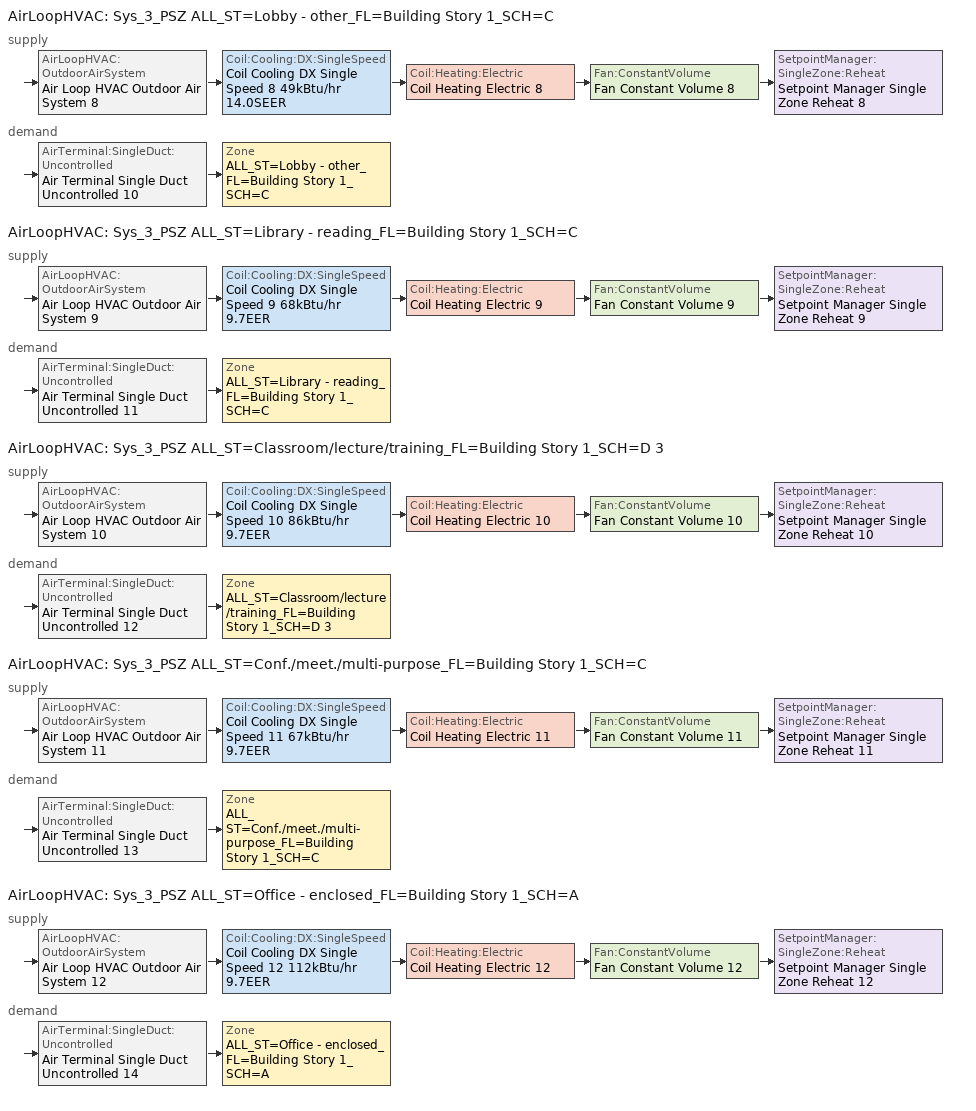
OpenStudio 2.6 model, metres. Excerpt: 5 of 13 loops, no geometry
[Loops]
AirLoopHVAC 'Sys_3_PSZ ALL_ST=Lobby - other_FL=Building Story 1_SCH=C'
 supply: AirLoopHVAC:OutdoorAirSystem 'Air Loop HVAC Outdoor Air System 8' > Coil:Cooling:DX:SingleSpeed 'Coil Cooling DX Single Speed 8 49kBtu/hr 14.0SEER' > Coil:Heating:Electric 'Coil Heating Electric 8' > Fan:ConstantVolume 'Fan Constant Volume 8' > SetpointManager:SingleZone:Reheat 'Setpoint Manager Single Zone Reheat 8'
 demand: AirTerminal:SingleDuct:Uncontrolled 'Air Terminal Single Duct Uncontrolled 10' > Zone 'ALL_ST=Lobby - other_FL=Building Story 1_SCH=C'
AirLoopHVAC 'Sys_3_PSZ ALL_ST=Library - reading_FL=Building Story 1_SCH=C'
 supply: AirLoopHVAC:OutdoorAirSystem 'Air Loop HVAC Outdoor Air System 9' > Coil:Cooling:DX:SingleSpeed 'Coil Cooling DX Single Speed 9 68kBtu/hr 9.7EER' > Coil:Heating:Electric 'Coil Heating Electric 9' > Fan:ConstantVolume 'Fan Constant Volume 9' > SetpointManager:SingleZone:Reheat 'Setpoint Manager Single Zone Reheat 9'
 demand: AirTerminal:SingleDuct:Uncontrolled 'Air Terminal Single Duct Uncontrolled 11' > Zone 'ALL_ST=Library - reading_FL=Building Story 1_SCH=C'
AirLoopHVAC 'Sys_3_PSZ ALL_ST=Classroom/lecture/training_FL=Building Story 1_SCH=D 3'
 supply: AirLoopHVAC:OutdoorAirSystem 'Air Loop HVAC Outdoor Air System 10' > Coil:Cooling:DX:SingleSpeed 'Coil Cooling DX Single Speed 10 86kBtu/hr 9.7EER' > Coil:Heating:Electric 'Coil Heating Electric 10' > Fan:ConstantVolume 'Fan Constant Volume 10' > SetpointManager:SingleZone:Reheat 'Setpoint Manager Single Zone Reheat 10'
 demand: AirTerminal:SingleDuct:Uncontrolled 'Air Terminal Single Duct Uncontrolled 12' > Zone 'ALL_ST=Classroom/lecture/training_FL=Building Story 1_SCH=D 3'
AirLoopHVAC 'Sys_3_PSZ ALL_ST=Conf./meet./multi-purpose_FL=Building Story 1_SCH=C'
 supply: AirLoopHVAC:OutdoorAirSystem 'Air Loop HVAC Outdoor Air System 11' > Coil:Cooling:DX:SingleSpeed 'Coil Cooling DX Single Speed 11 67kBtu/hr 9.7EER' > Coil:Heating:Electric 'Coil Heating Electric 11' > Fan:ConstantVolume 'Fan Constant Volume 11' > SetpointManager:SingleZone:Reheat 'Setpoint Manager Single Zone Reheat 11'
 demand: AirTerminal:SingleDuct:Uncontrolled 'Air Terminal Single Duct Uncontrolled 13' > Zone 'ALL_ST=Conf./meet./multi-purpose_FL=Building Story 1_SCH=C'
AirLoopHVAC 'Sys_3_PSZ ALL_ST=Office - enclosed_FL=Building Story 1_SCH=A'
 supply: AirLoopHVAC:OutdoorAirSystem 'Air Loop HVAC Outdoor Air System 12' > Coil:Cooling:DX:SingleSpeed 'Coil Cooling DX Single Speed 12 112kBtu/hr 9.7EER' > Coil:Heating:Electric 'Coil Heating Electric 12' > Fan:ConstantVolume 'Fan Constant Volume 12' > SetpointManager:SingleZone:Reheat 'Setpoint Manager Single Zone Reheat 12'
 demand: AirTerminal:SingleDuct:Uncontrolled 'Air Terminal Single Duct Uncontrolled 14' > Zone 'ALL_ST=Office - enclosed_FL=Building Story 1_SCH=A'
[Sizing:Zone] Zone Cooling Design Supply Air Temperature Input Method=SupplyAirTemperature; Zone Cooling Design Supply Air Temperature {C}=13; Zone Cooling Design Supply Air Temperature Difference {deltaC}=11.11; Zone Heating Design Supply Air Temperature Input Method=SupplyAirTemperature; Zone Heating Design Supply Air Temperature {C}=43; Zone Heating Design Supply Air Temperature Difference {deltaC}=11.11; Zone Cooling Design Supply Air Humidity Ratio {kg-H2O/kg-air}=0.0085; Zone Heating Design Supply Air Humidity Ratio {kg-H2O/kg-air}=0.008; Zone Heating Sizing Factor=1.3; Zone Cooling Sizing Factor=1.1; Cooling Design Air Flow Method=DesignDay; Heating Design Air Flow Method=DesignDay; Account for Dedicated Outdoor Air System=No; Dedicated Outdoor Air System Control Strategy=NeutralSupplyAir; Dedicated Outdoor Air Low Setpoint Temperature for Design {C}=autosize; Dedicated Outdoor Air High Setpoint Temperature for Design {C}=autosize
ALL_ST=Lobby - other_FL=Building Story 1_SCH=C; ALL_ST=Library - reading_FL=Building Story 1_SCH=C; ALL_ST=Classroom/lecture/training_FL=Building Story 1_SCH=D 3; ALL_ST=Conf./meet./multi-purpose_FL=Building Story 1_SCH=C; ALL_ST=Office - enclosed_FL=Building Story 1_SCH=A
[Zone equipment]
ALL_ST=Lobby - other_FL=Building Story 1_SCH=C: Air Terminal Single Duct Uncontrolled 10, Zone HVAC Baseboard Convective Electric 10
ALL_ST=Library - reading_FL=Building Story 1_SCH=C: Air Terminal Single Duct Uncontrolled 11, Zone HVAC Baseboard Convective Electric 11
ALL_ST=Classroom/lecture/training_FL=Building Story 1_SCH=D 3: Air Terminal Single Duct Uncontrolled 12, Zone HVAC Baseboard Convective Electric 12
ALL_ST=Conf./meet./multi-purpose_FL=Building Story 1_SCH=C: Air Terminal Single Duct Uncontrolled 13, Zone HVAC Baseboard Convective Electric 13
ALL_ST=Office - enclosed_FL=Building Story 1_SCH=A: Air Terminal Single Duct Uncontrolled 14, Zone HVAC Baseboard Convective Electric 14
[AirLoopHVAC] Design Supply Air Flow Rate {m3/s}=AutoSize
Name | Availability Schedule
Sys_3_PSZ ALL_ST=Lobby - other_FL=Building Story 1_SCH=C | Sys_3_PSZ ALL_ST=Lobby - other_FL=Building Story 1_SCH=C Occ Sch
Sys_3_PSZ ALL_ST=Library - reading_FL=Building Story 1_SCH=C | Sys_3_PSZ ALL_ST=Library - reading_FL=Building Story 1_SCH=C Occ Sch
Sys_3_PSZ ALL_ST=Classroom/lecture/training_FL=Building Story 1_SCH=D 3 | Sys_3_PSZ ALL_ST=Classroom/lecture/training_FL=Building Story 1_SCH=D 3 Occ Sch
Sys_3_PSZ ALL_ST=Conf./meet./multi-purpose_FL=Building Story 1_SCH=C | Sys_3_PSZ ALL_ST=Conf./meet./multi-purpose_FL=Building Story 1_SCH=C Occ Sch
Sys_3_PSZ ALL_ST=Office - enclosed_FL=Building Story 1_SCH=A | Sys_3_PSZ ALL_ST=Office - enclosed_FL=Building Story 1_SCH=A Occ Sch
[Sizing:System] Type of Load to Size On=Sensible; Design Outdoor Air Flow Rate {m3/s}=Autosize; Minimum System Air Flow Ratio=1; Preheat Design Temperature {C}=7; Preheat Design Humidity Ratio {kg-H2O/kg-Air}=0.008; Precool Design Temperature {C}=13; Precool Design Humidity Ratio {kg-H2O/kg-Air}=0.008; Central Cooling Design Supply Air Temperature {C}=13; Central Heating Design Supply Air Temperature {C}=43; Sizing Option=NonCoincident; 100% Outdoor Air in Cooling=No; 100% Outdoor Air in Heating=No; Central Cooling Design Supply Air Humidity Ratio {kg-H2O/kg-Air}=0.0085; Central Heating Design Supply Air Humidity Ratio {kg-H2O/kg-Air}=0.008; Cooling Design Air Flow Method=DesignDay; Cooling Design Air Flow Rate {m3/s}=0; Heating Design Air Flow Method=DesignDay; Heating Design Air Flow Rate {m3/s}=0; System Outdoor Air Method=ZoneSum; Zone Maximum Outdoor Air Fraction=1; Cooling Supply Air Flow Rate Per Floor Area {m3/s-m2}=0.00996765; Cooling Fraction of Autosized Cooling Supply Air Flow Rate=1; Cooling Supply Air Flow Rate Per Unit Cooling Capacity {m3/s-W}=3.94755e-05; Heating Supply Air Flow Rate Per Floor Area {m3/s-m2}=0.00996765; Heating Fraction of Autosized Heating Supply Air Flow Rate=1; Heating Fraction of Autosized Cooling Supply Air Flow Rate=1; Heating Supply Air Flow Rate Per Unit Heating Capacity {m3/s-W}=3.15882e-05; Cooling Design Capacity Method=CoolingDesignCapacity; Cooling Design Capacity {W}=autosize; Cooling Design Capacity Per Floor Area {W/m2}=234.7; Fraction of Autosized Cooling Design Capacity=1; Heating Design Capacity Method=HeatingDesignCapacity; Heating Design Capacity {W}=autosize; Heating Design Capacity Per Floor Area {W/m2}=157; Fraction of Autosized Heating Design Capacity=1; Central Cooling Capacity Control Method=OnOff
Sys_3_PSZ ALL_ST=Lobby - other_FL=Building Story 1_SCH=C; Sys_3_PSZ ALL_ST=Library - reading_FL=Building Story 1_SCH=C; Sys_3_PSZ ALL_ST=Classroom/lecture/training_FL=Building Story 1_SCH=D 3; Sys_3_PSZ ALL_ST=Conf./meet./multi-purpose_FL=Building Story 1_SCH=C; Sys_3_PSZ ALL_ST=Office - enclosed_FL=Building Story 1_SCH=A
[Fan:ConstantVolume] Availability Schedule=Always On Discrete; Fan Efficiency=0.39975; Pressure Rise {Pa}=640; Maximum Flow Rate {m3/s}=AutoSize; Motor Efficiency=0.615
Fan Constant Volume 8; Fan Constant Volume 9; Fan Constant Volume 10; Fan Constant Volume 11; Fan Constant Volume 12
[Coil:Heating:Electric] Availability Schedule=Always On Discrete
Coil Heating Electric 8; Coil Heating Electric 9; Coil Heating Electric 10; Coil Heating Electric 11; Coil Heating Electric 12
[Coil:Cooling:DX:SingleSpeed] Availability Schedule=Always On Discrete; Rated Total Cooling Capacity {W}=autosize; Rated Sensible Heat Ratio=autosize; Rated Air Flow Rate {m3/s}=autosize; Rated Evaporator Fan Power Per Volume Flow Rate {W/(m3/s)}=773.3; Total Cooling Capacity Function of Temperature Curve=DXCOOL-NECB2011-REF-CAPFT; Total Cooling Capacity Function of Flow Fraction Curve=DXCOOL-NECB2011-REF-CAPFFLOW; Energy Input Ratio Function of Temperature Curve=DXCOOL-NECB2011-REF-COOLEIRFT; Energy Input Ratio Function of Flow Fraction Curve=DXCOOL-NECB2011-REF-COOLEIRFFLOW; Part Load Fraction Correlation Curve=DXCOOL-NECB2011-REF-COOLPLFFPLR; Condenser Type=AirCooled; Evaporative Condenser Effectiveness=0; Evaporative Condenser Air Flow Rate {m3/s}=Autosize; Evaporative Condenser Pump Rated Power Consumption {W}=Autosize; Crankcase Heater Capacity {W}=0; Maximum Outdoor Dry-Bulb Temperature for Crankcase Heater Operation {C}=0; Basin Heater Capacity {W/K}=0; Basin Heater Setpoint Temperature {C}=10
Name | Rated COP {W/W}
Coil Cooling DX Single Speed 8 49kBtu/hr 14.0SEER | 3.8248
Coil Cooling DX Single Speed 9 68kBtu/hr 9.7EER | 3.33016
Coil Cooling DX Single Speed 10 86kBtu/hr 9.7EER | 3.34375
Coil Cooling DX Single Speed 11 67kBtu/hr 9.7EER | 3.3298
Coil Cooling DX Single Speed 12 112kBtu/hr 9.7EER | 3.36397
[Controller:OutdoorAir] Minimum Outdoor Air Flow Rate {m3/s}=autosize; Maximum Outdoor Air Flow Rate {m3/s}=Autosize; Economizer Control Action Type=ModulateFlow; Lockout Type=NoLockout; Minimum Limit Type=FixedMinimum; High Humidity Control=No; Heat Recovery Bypass Control Type=BypassWhenWithinEconomizerLimits
Name | Economizer Control Type | Economizer Maximum Limit Dry-Bulb Temperature {C} | Economizer Maximum Limit Enthalpy {J/kg} | Economizer Minimum Limit Dry-Bulb Temperature {C} | Minimum Outdoor Air Schedule | Controller Mechanical Ventilation
Controller Outdoor Air 8 | NoEconomizer | 28 | 64000 | -100 | Sys_3_PSZ ALL_ST=Lobby - other_FL=Building Story 1_SCH=C Occ Sch | Controller Mechanical Ventilation 8
Controller Outdoor Air 9 | NoEconomizer | 28 | 64000 | -100 | Sys_3_PSZ ALL_ST=Library - reading_FL=Building Story 1_SCH=C Occ Sch | Controller Mechanical Ventilation 9
Controller Outdoor Air 10 | DifferentialEnthalpy |  |  |  | Sys_3_PSZ ALL_ST=Classroom/lecture/training_FL=Building Story 1_SCH=D 3 Occ Sch | Controller Mechanical Ventilation 10
Controller Outdoor Air 11 | NoEconomizer | 28 | 64000 | -100 | Sys_3_PSZ ALL_ST=Conf./meet./multi-purpose_FL=Building Story 1_SCH=C Occ Sch | Controller Mechanical Ventilation 11
Controller Outdoor Air 12 | DifferentialEnthalpy |  |  |  | Sys_3_PSZ ALL_ST=Office - enclosed_FL=Building Story 1_SCH=A Occ Sch | Controller Mechanical Ventilation 12
[Controller:MechanicalVentilation] Availability Schedule=Always On Discrete; System Outdoor Air Method=ZoneSum
Controller Mechanical Ventilation 8; Controller Mechanical Ventilation 9; Controller Mechanical Ventilation 10; Controller Mechanical Ventilation 11; Controller Mechanical Ventilation 12
[AirLoopHVAC:OutdoorAirSystem]
Name | Controller
Air Loop HVAC Outdoor Air System 8 | Controller Outdoor Air 8
Air Loop HVAC Outdoor Air System 9 | Controller Outdoor Air 9
Air Loop HVAC Outdoor Air System 10 | Controller Outdoor Air 10
Air Loop HVAC Outdoor Air System 11 | Controller Outdoor Air 11
Air Loop HVAC Outdoor Air System 12 | Controller Outdoor Air 12
[SetpointManager:SingleZone:Reheat] Minimum Supply Air Temperature {C}=13; Maximum Supply Air Temperature {C}=43
Name | Control Zone
Setpoint Manager Single Zone Reheat 8 | ALL_ST=Lobby - other_FL=Building Story 1_SCH=C
Setpoint Manager Single Zone Reheat 9 | ALL_ST=Library - reading_FL=Building Story 1_SCH=C
Setpoint Manager Single Zone Reheat 10 | ALL_ST=Classroom/lecture/training_FL=Building Story 1_SCH=D 3
Setpoint Manager Single Zone Reheat 11 | ALL_ST=Conf./meet./multi-purpose_FL=Building Story 1_SCH=C
Setpoint Manager Single Zone Reheat 12 | ALL_ST=Office - enclosed_FL=Building Story 1_SCH=A
[AirTerminal:SingleDuct:Uncontrolled] Availability Schedule=Always On Discrete; Maximum Air Flow Rate {m3/s}=AutoSize
Air Terminal Single Duct Uncontrolled 10; Air Terminal Single Duct Uncontrolled 11; Air Terminal Single Duct Uncontrolled 12; Air Terminal Single Duct Uncontrolled 13; Air Terminal Single Duct Uncontrolled 14
[ZoneHVAC:Baseboard:Convective:Electric] Availability Schedule=Always On Discrete; Nominal Capacity {W}=autosize; Efficiency=1
Zone HVAC Baseboard Convective Electric 10; Zone HVAC Baseboard Convective Electric 11; Zone HVAC Baseboard Convective Electric 12; Zone HVAC Baseboard Convective Electric 13; Zone HVAC Baseboard Convective Electric 14
[Schedule:Ruleset]
Name | Default Day Schedule | Summer Design Day Schedule | Winter Design Day Schedule
Sys_3_PSZ ALL_ST=Classroom/lecture/training_FL=Building Story 1_SCH=D 3 Occ Sch | Sys_3_PSZ ALL_ST=Classroom/lecture/training_FL=Building Story 1_SCH=D 3 Occ Sch Default | Sys_3_PSZ ALL_ST=Classroom/lecture/training_FL=Building Story 1_SCH=D 3 Occ Sch Summer Design Day | Sys_3_PSZ ALL_ST=Classroom/lecture/training_FL=Building Story 1_SCH=D 3 Occ Sch Winter Design Day
Sys_3_PSZ ALL_ST=Conf./meet./multi-purpose_FL=Building Story 1_SCH=C Occ Sch | Sys_3_PSZ ALL_ST=Conf./meet./multi-purpose_FL=Building Story 1_SCH=C Occ Sch Default | Sys_3_PSZ ALL_ST=Conf./meet./multi-purpose_FL=Building Story 1_SCH=C Occ Sch Summer Design Day | Sys_3_PSZ ALL_ST=Conf./meet./multi-purpose_FL=Building Story 1_SCH=C Occ Sch Winter Design Day
Sys_3_PSZ ALL_ST=Library - reading_FL=Building Story 1_SCH=C Occ Sch | Sys_3_PSZ ALL_ST=Library - reading_FL=Building Story 1_SCH=C Occ Sch Default | Sys_3_PSZ ALL_ST=Library - reading_FL=Building Story 1_SCH=C Occ Sch Summer Design Day | Sys_3_PSZ ALL_ST=Library - reading_FL=Building Story 1_SCH=C Occ Sch Winter Design Day
Sys_3_PSZ ALL_ST=Lobby - other_FL=Building Story 1_SCH=C Occ Sch | Sys_3_PSZ ALL_ST=Lobby - other_FL=Building Story 1_SCH=C Occ Sch Default | Sys_3_PSZ ALL_ST=Lobby - other_FL=Building Story 1_SCH=C Occ Sch Summer Design Day | Sys_3_PSZ ALL_ST=Lobby - other_FL=Building Story 1_SCH=C Occ Sch Winter Design Day
Sys_3_PSZ ALL_ST=Office - enclosed_FL=Building Story 1_SCH=A Occ Sch | Sys_3_PSZ ALL_ST=Office - enclosed_FL=Building Story 1_SCH=A Occ Sch Default | Sys_3_PSZ ALL_ST=Office - enclosed_FL=Building Story 1_SCH=A Occ Sch Summer Design Day | Sys_3_PSZ ALL_ST=Office - enclosed_FL=Building Story 1_SCH=A Occ Sch Winter Design Day
[Schedule:Day]
Sys_3_PSZ ALL_ST=Classroom/lecture/training_FL=Building Story 1_SCH=D 3 Occ Sch Default; Sys_3_PSZ ALL_ST=Classroom/lecture/training_FL=Building Story 1_SCH=D 3 Occ Sch Winter Design Day; Sys_3_PSZ ALL_ST=Classroom/lecture/training_FL=Building Story 1_SCH=D 3 Occ Sch Summer Design Day; Sys_3_PSZ ALL_ST=Conf./meet./multi-purpose_FL=Building Story 1_SCH=C Occ Sch Default; Sys_3_PSZ ALL_ST=Conf./meet./multi-purpose_FL=Building Story 1_SCH=C Occ Sch Winter Design Day; Sys_3_PSZ ALL_ST=Conf./meet./multi-purpose_FL=Building Story 1_SCH=C Occ Sch Summer Design Day; Sys_3_PSZ ALL_ST=Library - reading_FL=Building Story 1_SCH=C Occ Sch Default; Sys_3_PSZ ALL_ST=Library - reading_FL=Building Story 1_SCH=C Occ Sch Winter Design Day; Sys_3_PSZ ALL_ST=Library - reading_FL=Building Story 1_SCH=C Occ Sch Summer Design Day; Sys_3_PSZ ALL_ST=Lobby - other_FL=Building Story 1_SCH=C Occ Sch Default; Sys_3_PSZ ALL_ST=Lobby - other_FL=Building Story 1_SCH=C Occ Sch Winter Design Day; Sys_3_PSZ ALL_ST=Lobby - other_FL=Building Story 1_SCH=C Occ Sch Summer Design Day; Sys_3_PSZ ALL_ST=Office - enclosed_FL=Building Story 1_SCH=A Occ Sch Default; Sys_3_PSZ ALL_ST=Office - enclosed_FL=Building Story 1_SCH=A Occ Sch Winter Design Day; Sys_3_PSZ ALL_ST=Office - enclosed_FL=Building Story 1_SCH=A Occ Sch Summer Design Day: 24, 0, 1
Sys_3_PSZ ALL_ST=Classroom/lecture/training_FL=Building Story 1_SCH=D 3 Occ Sch Monday; Sys_3_PSZ ALL_ST=Classroom/lecture/training_FL=Building Story 1_SCH=D 3 Occ Sch Tuesday; Sys_3_PSZ ALL_ST=Classroom/lecture/training_FL=Building Story 1_SCH=D 3 Occ Sch Wednesday; Sys_3_PSZ ALL_ST=Classroom/lecture/training_FL=Building Story 1_SCH=D 3 Occ Sch Thursday; Sys_3_PSZ ALL_ST=Classroom/lecture/training_FL=Building Story 1_SCH=D 3 Occ Sch Friday: 9, 0, 0, 18, 0, 1, 19, 0, 0, 22, 0, 1, 24, 0, 0
Sys_3_PSZ ALL_ST=Classroom/lecture/training_FL=Building Story 1_SCH=D 3 Occ Sch Saturday; Sys_3_PSZ ALL_ST=Classroom/lecture/training_FL=Building Story 1_SCH=D 3 Occ Sch Sunday; Sys_3_PSZ ALL_ST=Office - enclosed_FL=Building Story 1_SCH=A Occ Sch Saturday; Sys_3_PSZ ALL_ST=Office - enclosed_FL=Building Story 1_SCH=A Occ Sch Sunday: 24, 0, 0
Sys_3_PSZ ALL_ST=Conf./meet./multi-purpose_FL=Building Story 1_SCH=C Occ Sch Monday; Sys_3_PSZ ALL_ST=Conf./meet./multi-purpose_FL=Building Story 1_SCH=C Occ Sch Tuesday; Sys_3_PSZ ALL_ST=Conf./meet./multi-purpose_FL=Building Story 1_SCH=C Occ Sch Wednesday; Sys_3_PSZ ALL_ST=Conf./meet./multi-purpose_FL=Building Story 1_SCH=C Occ Sch Thursday; Sys_3_PSZ ALL_ST=Conf./meet./multi-purpose_FL=Building Story 1_SCH=C Occ Sch Friday; Sys_3_PSZ ALL_ST=Conf./meet./multi-purpose_FL=Building Story 1_SCH=C Occ Sch Saturday; Sys_3_PSZ ALL_ST=Library - reading_FL=Building Story 1_SCH=C Occ Sch Monday; Sys_3_PSZ ALL_ST=Library - reading_FL=Building Story 1_SCH=C Occ Sch Tuesday; Sys_3_PSZ ALL_ST=Library - reading_FL=Building Story 1_SCH=C Occ Sch Wednesday; Sys_3_PSZ ALL_ST=Library - reading_FL=Building Story 1_SCH=C Occ Sch Thursday; Sys_3_PSZ ALL_ST=Library - reading_FL=Building Story 1_SCH=C Occ Sch Friday; Sys_3_PSZ ALL_ST=Library - reading_FL=Building Story 1_SCH=C Occ Sch Saturday; Sys_3_PSZ ALL_ST=Lobby - other_FL=Building Story 1_SCH=C Occ Sch Monday; Sys_3_PSZ ALL_ST=Lobby - other_FL=Building Story 1_SCH=C Occ Sch Tuesday; Sys_3_PSZ ALL_ST=Lobby - other_FL=Building Story 1_SCH=C Occ Sch Wednesday; Sys_3_PSZ ALL_ST=Lobby - other_FL=Building Story 1_SCH=C Occ Sch Thursday; Sys_3_PSZ ALL_ST=Lobby - other_FL=Building Story 1_SCH=C Occ Sch Friday; Sys_3_PSZ ALL_ST=Lobby - other_FL=Building Story 1_SCH=C Occ Sch Saturday: 9, 0, 0, 21, 0, 1, 24, 0, 0
Sys_3_PSZ ALL_ST=Conf./meet./multi-purpose_FL=Building Story 1_SCH=C Occ Sch Sunday; Sys_3_PSZ ALL_ST=Library - reading_FL=Building Story 1_SCH=C Occ Sch Sunday; Sys_3_PSZ ALL_ST=Lobby - other_FL=Building Story 1_SCH=C Occ Sch Sunday: 11, 0, 0, 19, 0, 1, 24, 0, 0
Sys_3_PSZ ALL_ST=Office - enclosed_FL=Building Story 1_SCH=A Occ Sch Monday; Sys_3_PSZ ALL_ST=Office - enclosed_FL=Building Story 1_SCH=A Occ Sch Tuesday; Sys_3_PSZ ALL_ST=Office - enclosed_FL=Building Story 1_SCH=A Occ Sch Wednesday; Sys_3_PSZ ALL_ST=Office - enclosed_FL=Building Story 1_SCH=A Occ Sch Thursday; Sys_3_PSZ ALL_ST=Office - enclosed_FL=Building Story 1_SCH=A Occ Sch Friday: 8, 0, 0, 19, 0, 1, 24, 0, 0
[Schedule:Rule] Date Specification Type=DateRange; Start Month=1; Start Day=1; End Month=12
Name | Schedule Ruleset | Rule Order | Day Schedule | Apply Monday | End Day | Apply Tuesday | Apply Wednesday | Apply Thursday | Apply Friday | Apply Saturday | Apply Sunday
Sys_3_PSZ ALL_ST=Classroom/lecture/training_FL=Building Story 1_SCH=D 3 Occ Sch Monday Rule | Sys_3_PSZ ALL_ST=Classroom/lecture/training_FL=Building Story 1_SCH=D 3 Occ Sch | 6 | Sys_3_PSZ ALL_ST=Classroom/lecture/training_FL=Building Story 1_SCH=D 3 Occ Sch Monday | Yes | 25
Sys_3_PSZ ALL_ST=Classroom/lecture/training_FL=Building Story 1_SCH=D 3 Occ Sch Tuesday Rule | Sys_3_PSZ ALL_ST=Classroom/lecture/training_FL=Building Story 1_SCH=D 3 Occ Sch | 5 | Sys_3_PSZ ALL_ST=Classroom/lecture/training_FL=Building Story 1_SCH=D 3 Occ Sch Tuesday |  | 26 | Yes
Sys_3_PSZ ALL_ST=Classroom/lecture/training_FL=Building Story 1_SCH=D 3 Occ Sch Wednesday Rule | Sys_3_PSZ ALL_ST=Classroom/lecture/training_FL=Building Story 1_SCH=D 3 Occ Sch | 4 | Sys_3_PSZ ALL_ST=Classroom/lecture/training_FL=Building Story 1_SCH=D 3 Occ Sch Wednesday |  | 27 |  | Yes
Sys_3_PSZ ALL_ST=Classroom/lecture/training_FL=Building Story 1_SCH=D 3 Occ Sch Thursday Rule | Sys_3_PSZ ALL_ST=Classroom/lecture/training_FL=Building Story 1_SCH=D 3 Occ Sch | 3 | Sys_3_PSZ ALL_ST=Classroom/lecture/training_FL=Building Story 1_SCH=D 3 Occ Sch Thursday |  | 28 |  |  | Yes
Sys_3_PSZ ALL_ST=Classroom/lecture/training_FL=Building Story 1_SCH=D 3 Occ Sch Friday Rule | Sys_3_PSZ ALL_ST=Classroom/lecture/training_FL=Building Story 1_SCH=D 3 Occ Sch | 2 | Sys_3_PSZ ALL_ST=Classroom/lecture/training_FL=Building Story 1_SCH=D 3 Occ Sch Friday |  | 29 |  |  |  | Yes
Sys_3_PSZ ALL_ST=Classroom/lecture/training_FL=Building Story 1_SCH=D 3 Occ Sch Saturday Rule | Sys_3_PSZ ALL_ST=Classroom/lecture/training_FL=Building Story 1_SCH=D 3 Occ Sch | 1 | Sys_3_PSZ ALL_ST=Classroom/lecture/training_FL=Building Story 1_SCH=D 3 Occ Sch Saturday |  | 30 |  |  |  |  | Yes
Sys_3_PSZ ALL_ST=Classroom/lecture/training_FL=Building Story 1_SCH=D 3 Occ Sch Sunday Rule | Sys_3_PSZ ALL_ST=Classroom/lecture/training_FL=Building Story 1_SCH=D 3 Occ Sch | 0 | Sys_3_PSZ ALL_ST=Classroom/lecture/training_FL=Building Story 1_SCH=D 3 Occ Sch Sunday |  | 31 |  |  |  |  |  | Yes
Sys_3_PSZ ALL_ST=Conf./meet./multi-purpose_FL=Building Story 1_SCH=C Occ Sch Monday Rule | Sys_3_PSZ ALL_ST=Conf./meet./multi-purpose_FL=Building Story 1_SCH=C Occ Sch | 6 | Sys_3_PSZ ALL_ST=Conf./meet./multi-purpose_FL=Building Story 1_SCH=C Occ Sch Monday | Yes | 25
Sys_3_PSZ ALL_ST=Conf./meet./multi-purpose_FL=Building Story 1_SCH=C Occ Sch Tuesday Rule | Sys_3_PSZ ALL_ST=Conf./meet./multi-purpose_FL=Building Story 1_SCH=C Occ Sch | 5 | Sys_3_PSZ ALL_ST=Conf./meet./multi-purpose_FL=Building Story 1_SCH=C Occ Sch Tuesday |  | 26 | Yes
Sys_3_PSZ ALL_ST=Conf./meet./multi-purpose_FL=Building Story 1_SCH=C Occ Sch Wednesday Rule | Sys_3_PSZ ALL_ST=Conf./meet./multi-purpose_FL=Building Story 1_SCH=C Occ Sch | 4 | Sys_3_PSZ ALL_ST=Conf./meet./multi-purpose_FL=Building Story 1_SCH=C Occ Sch Wednesday |  | 27 |  | Yes
Sys_3_PSZ ALL_ST=Conf./meet./multi-purpose_FL=Building Story 1_SCH=C Occ Sch Thursday Rule | Sys_3_PSZ ALL_ST=Conf./meet./multi-purpose_FL=Building Story 1_SCH=C Occ Sch | 3 | Sys_3_PSZ ALL_ST=Conf./meet./multi-purpose_FL=Building Story 1_SCH=C Occ Sch Thursday |  | 28 |  |  | Yes
Sys_3_PSZ ALL_ST=Conf./meet./multi-purpose_FL=Building Story 1_SCH=C Occ Sch Friday Rule | Sys_3_PSZ ALL_ST=Conf./meet./multi-purpose_FL=Building Story 1_SCH=C Occ Sch | 2 | Sys_3_PSZ ALL_ST=Conf./meet./multi-purpose_FL=Building Story 1_SCH=C Occ Sch Friday |  | 29 |  |  |  | Yes
Sys_3_PSZ ALL_ST=Conf./meet./multi-purpose_FL=Building Story 1_SCH=C Occ Sch Saturday Rule | Sys_3_PSZ ALL_ST=Conf./meet./multi-purpose_FL=Building Story 1_SCH=C Occ Sch | 1 | Sys_3_PSZ ALL_ST=Conf./meet./multi-purpose_FL=Building Story 1_SCH=C Occ Sch Saturday |  | 30 |  |  |  |  | Yes
Sys_3_PSZ ALL_ST=Conf./meet./multi-purpose_FL=Building Story 1_SCH=C Occ Sch Sunday Rule | Sys_3_PSZ ALL_ST=Conf./meet./multi-purpose_FL=Building Story 1_SCH=C Occ Sch | 0 | Sys_3_PSZ ALL_ST=Conf./meet./multi-purpose_FL=Building Story 1_SCH=C Occ Sch Sunday |  | 31 |  |  |  |  |  | Yes
Sys_3_PSZ ALL_ST=Library - reading_FL=Building Story 1_SCH=C Occ Sch Monday Rule | Sys_3_PSZ ALL_ST=Library - reading_FL=Building Story 1_SCH=C Occ Sch | 6 | Sys_3_PSZ ALL_ST=Library - reading_FL=Building Story 1_SCH=C Occ Sch Monday | Yes | 25
Sys_3_PSZ ALL_ST=Library - reading_FL=Building Story 1_SCH=C Occ Sch Tuesday Rule | Sys_3_PSZ ALL_ST=Library - reading_FL=Building Story 1_SCH=C Occ Sch | 5 | Sys_3_PSZ ALL_ST=Library - reading_FL=Building Story 1_SCH=C Occ Sch Tuesday |  | 26 | Yes
Sys_3_PSZ ALL_ST=Library - reading_FL=Building Story 1_SCH=C Occ Sch Wednesday Rule | Sys_3_PSZ ALL_ST=Library - reading_FL=Building Story 1_SCH=C Occ Sch | 4 | Sys_3_PSZ ALL_ST=Library - reading_FL=Building Story 1_SCH=C Occ Sch Wednesday |  | 27 |  | Yes
Sys_3_PSZ ALL_ST=Library - reading_FL=Building Story 1_SCH=C Occ Sch Thursday Rule | Sys_3_PSZ ALL_ST=Library - reading_FL=Building Story 1_SCH=C Occ Sch | 3 | Sys_3_PSZ ALL_ST=Library - reading_FL=Building Story 1_SCH=C Occ Sch Thursday |  | 28 |  |  | Yes
Sys_3_PSZ ALL_ST=Library - reading_FL=Building Story 1_SCH=C Occ Sch Friday Rule | Sys_3_PSZ ALL_ST=Library - reading_FL=Building Story 1_SCH=C Occ Sch | 2 | Sys_3_PSZ ALL_ST=Library - reading_FL=Building Story 1_SCH=C Occ Sch Friday |  | 29 |  |  |  | Yes
Sys_3_PSZ ALL_ST=Library - reading_FL=Building Story 1_SCH=C Occ Sch Saturday Rule | Sys_3_PSZ ALL_ST=Library - reading_FL=Building Story 1_SCH=C Occ Sch | 1 | Sys_3_PSZ ALL_ST=Library - reading_FL=Building Story 1_SCH=C Occ Sch Saturday |  | 30 |  |  |  |  | Yes
Sys_3_PSZ ALL_ST=Library - reading_FL=Building Story 1_SCH=C Occ Sch Sunday Rule | Sys_3_PSZ ALL_ST=Library - reading_FL=Building Story 1_SCH=C Occ Sch | 0 | Sys_3_PSZ ALL_ST=Library - reading_FL=Building Story 1_SCH=C Occ Sch Sunday |  | 31 |  |  |  |  |  | Yes
Sys_3_PSZ ALL_ST=Lobby - other_FL=Building Story 1_SCH=C Occ Sch Monday Rule | Sys_3_PSZ ALL_ST=Lobby - other_FL=Building Story 1_SCH=C Occ Sch | 6 | Sys_3_PSZ ALL_ST=Lobby - other_FL=Building Story 1_SCH=C Occ Sch Monday | Yes | 25
Sys_3_PSZ ALL_ST=Lobby - other_FL=Building Story 1_SCH=C Occ Sch Tuesday Rule | Sys_3_PSZ ALL_ST=Lobby - other_FL=Building Story 1_SCH=C Occ Sch | 5 | Sys_3_PSZ ALL_ST=Lobby - other_FL=Building Story 1_SCH=C Occ Sch Tuesday |  | 26 | Yes
Sys_3_PSZ ALL_ST=Lobby - other_FL=Building Story 1_SCH=C Occ Sch Wednesday Rule | Sys_3_PSZ ALL_ST=Lobby - other_FL=Building Story 1_SCH=C Occ Sch | 4 | Sys_3_PSZ ALL_ST=Lobby - other_FL=Building Story 1_SCH=C Occ Sch Wednesday |  | 27 |  | Yes
Sys_3_PSZ ALL_ST=Lobby - other_FL=Building Story 1_SCH=C Occ Sch Thursday Rule | Sys_3_PSZ ALL_ST=Lobby - other_FL=Building Story 1_SCH=C Occ Sch | 3 | Sys_3_PSZ ALL_ST=Lobby - other_FL=Building Story 1_SCH=C Occ Sch Thursday |  | 28 |  |  | Yes
Sys_3_PSZ ALL_ST=Lobby - other_FL=Building Story 1_SCH=C Occ Sch Friday Rule | Sys_3_PSZ ALL_ST=Lobby - other_FL=Building Story 1_SCH=C Occ Sch | 2 | Sys_3_PSZ ALL_ST=Lobby - other_FL=Building Story 1_SCH=C Occ Sch Friday |  | 29 |  |  |  | Yes
Sys_3_PSZ ALL_ST=Lobby - other_FL=Building Story 1_SCH=C Occ Sch Saturday Rule | Sys_3_PSZ ALL_ST=Lobby - other_FL=Building Story 1_SCH=C Occ Sch | 1 | Sys_3_PSZ ALL_ST=Lobby - other_FL=Building Story 1_SCH=C Occ Sch Saturday |  | 30 |  |  |  |  | Yes
Sys_3_PSZ ALL_ST=Lobby - other_FL=Building Story 1_SCH=C Occ Sch Sunday Rule | Sys_3_PSZ ALL_ST=Lobby - other_FL=Building Story 1_SCH=C Occ Sch | 0 | Sys_3_PSZ ALL_ST=Lobby - other_FL=Building Story 1_SCH=C Occ Sch Sunday |  | 31 |  |  |  |  |  | Yes
Sys_3_PSZ ALL_ST=Office - enclosed_FL=Building Story 1_SCH=A Occ Sch Monday Rule | Sys_3_PSZ ALL_ST=Office - enclosed_FL=Building Story 1_SCH=A Occ Sch | 6 | Sys_3_PSZ ALL_ST=Office - enclosed_FL=Building Story 1_SCH=A Occ Sch Monday | Yes | 25
Sys_3_PSZ ALL_ST=Office - enclosed_FL=Building Story 1_SCH=A Occ Sch Tuesday Rule | Sys_3_PSZ ALL_ST=Office - enclosed_FL=Building Story 1_SCH=A Occ Sch | 5 | Sys_3_PSZ ALL_ST=Office - enclosed_FL=Building Story 1_SCH=A Occ Sch Tuesday |  | 26 | Yes
Sys_3_PSZ ALL_ST=Office - enclosed_FL=Building Story 1_SCH=A Occ Sch Wednesday Rule | Sys_3_PSZ ALL_ST=Office - enclosed_FL=Building Story 1_SCH=A Occ Sch | 4 | Sys_3_PSZ ALL_ST=Office - enclosed_FL=Building Story 1_SCH=A Occ Sch Wednesday |  | 27 |  | Yes
Sys_3_PSZ ALL_ST=Office - enclosed_FL=Building Story 1_SCH=A Occ Sch Thursday Rule | Sys_3_PSZ ALL_ST=Office - enclosed_FL=Building Story 1_SCH=A Occ Sch | 3 | Sys_3_PSZ ALL_ST=Office - enclosed_FL=Building Story 1_SCH=A Occ Sch Thursday |  | 28 |  |  | Yes
Sys_3_PSZ ALL_ST=Office - enclosed_FL=Building Story 1_SCH=A Occ Sch Friday Rule | Sys_3_PSZ ALL_ST=Office - enclosed_FL=Building Story 1_SCH=A Occ Sch | 2 | Sys_3_PSZ ALL_ST=Office - enclosed_FL=Building Story 1_SCH=A Occ Sch Friday |  | 29 |  |  |  | Yes
Sys_3_PSZ ALL_ST=Office - enclosed_FL=Building Story 1_SCH=A Occ Sch Saturday Rule | Sys_3_PSZ ALL_ST=Office - enclosed_FL=Building Story 1_SCH=A Occ Sch | 1 | Sys_3_PSZ ALL_ST=Office - enclosed_FL=Building Story 1_SCH=A Occ Sch Saturday |  | 30 |  |  |  |  | Yes
Sys_3_PSZ ALL_ST=Office - enclosed_FL=Building Story 1_SCH=A Occ Sch Sunday Rule | Sys_3_PSZ ALL_ST=Office - enclosed_FL=Building Story 1_SCH=A Occ Sch | 0 | Sys_3_PSZ ALL_ST=Office - enclosed_FL=Building Story 1_SCH=A Occ Sch Sunday |  | 31 |  |  |  |  |  | Yes
[Schedule:Constant]
Always On Discrete: Value=1
[Curve:Biquadratic] Minimum Value of x=13; Maximum Value of x=24; Minimum Value of y=24; Maximum Value of y=46
Name | Coefficient1 Constant | Coefficient2 x | Coefficient3 x**2 | Coefficient4 y | Coefficient5 y**2 | Coefficient6 x*y
DXCOOL-NECB2011-REF-CAPFT | 0.867905 | 0.0142459 | 0.00055436 | -0.0075575 | 3.3e-05 | -0.0001918
DXCOOL-NECB2011-REF-COOLEIRFT | 0.116936 | 0.0284933 | -0.0004112 | 0.0214108 | 0.00016103 | -0.0006791
[Curve:Quadratic] Coefficient1 Constant=1; Coefficient2 x=0; Coefficient3 x**2=0; Minimum Value of x=0; Maximum Value of x=1
DXCOOL-NECB2011-REF-CAPFFLOW; DXCOOL-NECB2011-REF-COOLEIRFFLOW
[Curve:Cubic]
DXCOOL-NECB2011-REF-COOLPLFFPLR: Coefficient1 Constant=0.0277; Coefficient2 x=4.9151; Coefficient3 x**2=-8.184; Coefficient4 x**3=4.2702; Minimum Value of x=0.7; Maximum Value of x=1
